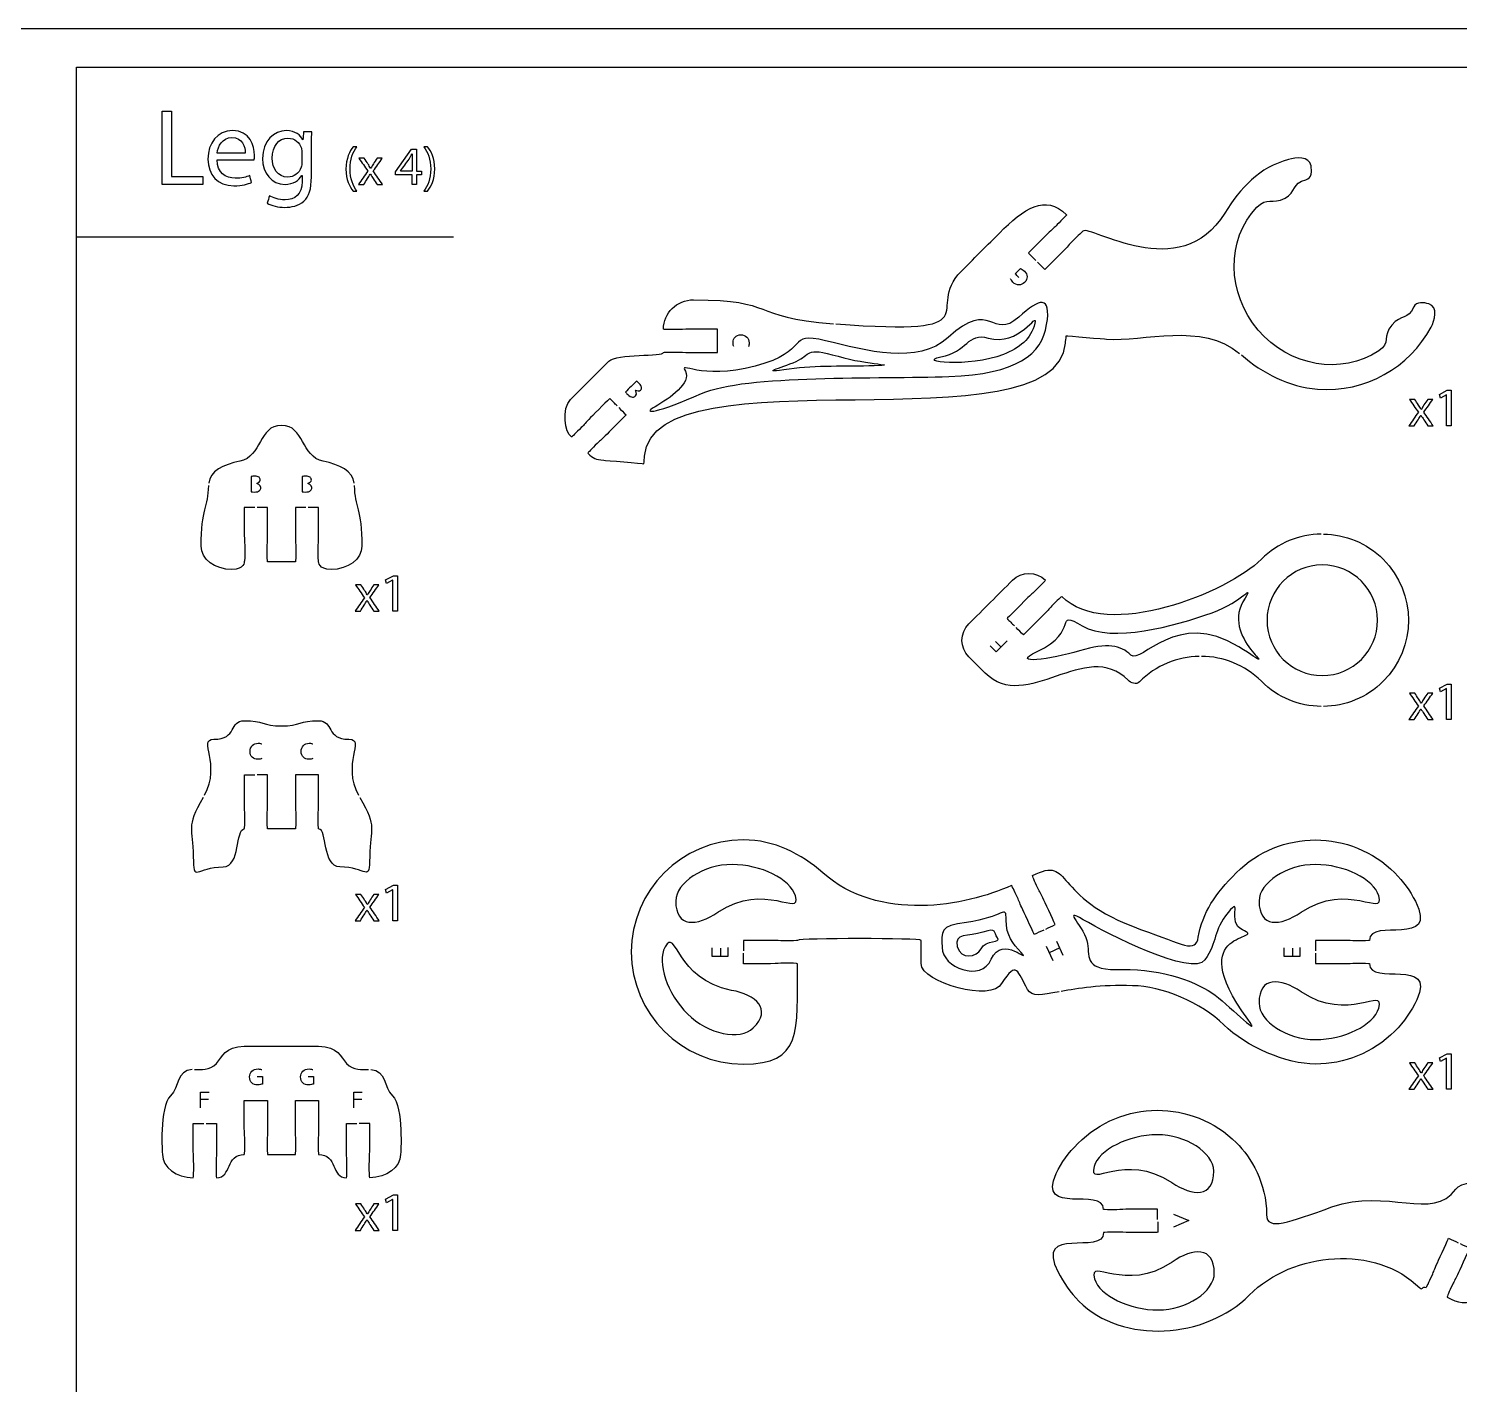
# Model space of a CAD drawing. Extents: x 0 to 620, y 0 to 360.
# Drawn here: x 290.1 to 475.3, y 184.6 to 360 of the extents above; entities that cross this region are included whole.
import ezdxf

# ---------------------------------------------------------------- set-up
doc = ezdxf.new("R2010")
doc.units = 0
doc.header["$MEASUREMENT"] = 0
doc.layers.add('DEFAULT', color=7, linetype='CONTINUOUS')

msp = doc.modelspace()

# ---------------------------------------------------------------- linework, layer by layer
at = {"layer": 'DEFAULT', "color": 36}
for points in [[(620, 0), (0, 0), (0, 360), (620, 360)], [(615.33, 5.38), (296.34, 5.38), (296.34, 355), (615.33, 355)], [(307.41, 349.33), (308.64, 349.33), (308.64, 340.85), (312.7, 340.85), (312.7, 339.82), (307.41, 339.82)], [(339.76, 339.82), (339.76, 341.07), (337.62, 341.07), (337.62, 341.48), (339.67, 344.41), (340.34, 344.41), (340.34, 341.56), (340.98, 341.56), (340.98, 341.07), (340.34, 341.07), (340.34, 339.82)], [(473.61, 312.63), (473.6, 312.63), (472.8, 312.2), (472.68, 312.67), (473.68, 313.21), (474.21, 313.21), (474.21, 308.62), (473.61, 308.62)], [(337.26, 288.63), (337.24, 288.63), (336.44, 288.2), (336.32, 288.68), (337.33, 289.21), (337.86, 289.21), (337.86, 284.63), (337.26, 284.63)], [(473.61, 274.62), (473.6, 274.62), (472.8, 274.19), (472.68, 274.66), (473.68, 275.2), (474.21, 275.2), (474.21, 270.61), (473.61, 270.61)], [(337.26, 248.58), (337.24, 248.58), (336.44, 248.15), (336.32, 248.62), (337.33, 249.16), (337.86, 249.16), (337.86, 244.57), (337.26, 244.57)], [(473.61, 226.78), (473.6, 226.78), (472.8, 226.35), (472.68, 226.82), (473.68, 227.36), (474.21, 227.36), (474.21, 222.77), (473.61, 222.77)], [(337.26, 208.52), (337.24, 208.52), (336.44, 208.09), (336.32, 208.56), (337.33, 209.1), (337.86, 209.1), (337.86, 204.51), (337.26, 204.51)]]:
    msp.add_lwpolyline(points, close=True, dxfattribs=at)
msp.add_lwpolyline([(296.34, 333.07), (345.1, 333.07)], dxfattribs=at)
at = {"layer": 'DEFAULT', "color": 250}
for points in [[(416.74, 280.8), (415.31, 279.37), (414.54, 280.14)], [(415.94, 280), (415.22, 280.72)], [(380.59, 241.1), (380.59, 239.96), (378.57, 239.96), (378.57, 241.05)], [(379.64, 241.01), (379.64, 239.96)], [(421.79, 241.28), (422.65, 239.45)], [(423.56, 241.05), (422.2, 240.42)], [(424.01, 240.08), (423.16, 241.91)], [(454.6, 241.1), (454.6, 239.96), (452.58, 239.96), (452.58, 241.05)], [(453.65, 241.01), (453.65, 239.96)], [(312.4, 220.36), (312.4, 222.38), (313.49, 222.38)], [(332.22, 220.36), (332.22, 222.38), (333.31, 222.38)], [(312.4, 221.49), (313.43, 221.49)], [(332.22, 221.49), (333.25, 221.49)], [(438.25, 206.61), (440.27, 205.77), (438.25, 204.92)]]:
    msp.add_lwpolyline(points, dxfattribs=at)
at = {"layer": 'DEFAULT', "color": 36}
for points, knots in [([(314.53, 343.01), (314.55, 341.33), (315.63, 340.64), (316.87, 340.64), (317.76, 340.64), (318.29, 340.79), (318.76, 340.99), (318.83, 340.69), (318.9, 340.4), (318.97, 340.1), (318.53, 339.9), (317.78, 339.66), (316.7, 339.66), (314.6, 339.66), (313.34, 341.06), (313.34, 343.12), (313.34, 345.18), (314.55, 346.8), (316.54, 346.8), (318.77, 346.8), (319.36, 344.84), (319.36, 343.59), (319.36, 343.33), (319.34, 343.13), (319.32, 343.01), (317.72, 343.01), (316.12, 343.01), (314.53, 343.01)], [13.597, 13.597, 13.597, 13.597, 14.597, 14.597, 14.597, 15.597, 15.597, 15.597, 18.187213, 18.187213, 18.187213, 19.187213, 19.187213, 19.187213, 20.187213, 20.187213, 20.187213, 21.187213, 21.187213, 21.187213, 22.187213, 22.187213, 22.187213, 23.187213, 23.187213, 23.187213, 36.784213, 36.784213, 36.784213, 36.784213]), ([(326.73, 340.81), (326.73, 339.24), (326.42, 338.28), (325.76, 337.69), (325.09, 337.07), (324.13, 336.87), (323.27, 336.87), (322.46, 336.87), (321.55, 337.07), (321, 337.43), (321.11, 337.75), (321.21, 338.06), (321.31, 338.38), (321.76, 338.1), (322.47, 337.84), (323.32, 337.84), (324.59, 337.84), (325.52, 338.51), (325.52, 340.23), (325.52, 340.48), (325.52, 340.74), (325.52, 340.99), (325.51, 340.99), (325.5, 340.99), (325.49, 340.99), (325.11, 340.36), (324.37, 339.85), (323.32, 339.85), (321.62, 339.85), (320.41, 341.29), (320.41, 343.18), (320.41, 345.49), (321.92, 346.8), (323.49, 346.8), (324.67, 346.8), (325.32, 346.18), (325.62, 345.62), (325.63, 345.62), (325.63, 345.62), (325.64, 345.62), (325.66, 345.96), (325.68, 346.3), (325.7, 346.65), (326.06, 346.65), (326.42, 346.65), (326.79, 346.65), (326.76, 346.15), (326.73, 345.6), (326.73, 344.77), (326.73, 343.45), (326.73, 342.13), (326.73, 340.81)], [11.239, 11.239, 11.239, 11.239, 12.239, 12.239, 12.239, 13.239, 13.239, 13.239, 14.239, 14.239, 14.239, 17.059468, 17.059468, 17.059468, 18.059468, 18.059468, 18.059468, 19.059468, 19.059468, 19.059468, 21.218468, 21.218468, 21.218468, 21.298468, 21.298468, 21.298468, 22.298468, 22.298468, 22.298468, 23.298468, 23.298468, 23.298468, 24.298468, 24.298468, 24.298468, 25.298468, 25.298468, 25.298468, 25.379468, 25.379468, 25.379468, 28.303848, 28.303848, 28.303848, 31.382848, 31.382848, 31.382848, 32.382848, 32.382848, 32.382848, 43.621848, 43.621848, 43.621848, 43.621848]), ([(318.17, 343.9), (318.18, 344.69), (317.84, 345.91), (316.44, 345.91), (315.19, 345.91), (314.64, 344.76), (314.54, 343.9), (315.75, 343.9), (316.96, 343.9), (318.17, 343.9)], [10.278, 10.278, 10.278, 10.278, 11.278, 11.278, 11.278, 12.278, 12.278, 12.278, 22.556, 22.556, 22.556, 22.556]), ([(325.5, 343.95), (325.5, 344.16), (325.49, 344.35), (325.43, 344.52), (325.21, 345.24), (324.6, 345.83), (323.7, 345.83), (322.51, 345.83), (321.67, 344.83), (321.67, 343.25), (321.67, 341.91), (322.34, 340.79), (323.68, 340.79), (324.44, 340.79), (325.14, 341.27), (325.4, 342.06), (325.47, 342.27), (325.5, 342.51), (325.5, 342.73), (325.5, 343.13), (325.5, 343.54), (325.5, 343.95)], [3.479, 3.479, 3.479, 3.479, 4.479, 4.479, 4.479, 5.479, 5.479, 5.479, 6.479, 6.479, 6.479, 7.479, 7.479, 7.479, 8.479, 8.479, 8.479, 9.479, 9.479, 9.479, 12.958, 12.958, 12.958, 12.958]), ([(332.62, 344.72), (332.1, 344.03), (331.73, 343.11), (331.73, 341.83), (331.73, 340.57), (332.11, 339.67), (332.62, 338.97), (332.45, 338.97), (332.29, 338.97), (332.13, 338.97), (331.68, 339.55), (331.2, 340.45), (331.2, 341.83), (331.21, 343.22), (331.68, 344.12), (332.13, 344.72), (332.29, 344.72), (332.45, 344.72), (332.62, 344.72)], [0, 0, 0, 0, 1, 1, 1, 2, 2, 2, 3.38, 3.38, 3.38, 4.38, 4.38, 4.38, 5.38, 5.38, 5.38, 6.76, 6.76, 6.76, 6.76]), ([(341.28, 338.97), (341.78, 339.66), (342.17, 340.58), (342.17, 341.85), (342.17, 343.11), (341.79, 344.02), (341.28, 344.72), (341.44, 344.72), (341.6, 344.72), (341.76, 344.72), (342.21, 344.14), (342.68, 343.23), (342.68, 341.84), (342.68, 340.46), (342.21, 339.56), (341.76, 338.97), (341.6, 338.97), (341.44, 338.97), (341.28, 338.97)], [0, 0, 0, 0, 1, 1, 1, 2, 2, 2, 3.36, 3.36, 3.36, 4.36, 4.36, 4.36, 5.36, 5.36, 5.36, 6.72, 6.72, 6.72, 6.72]), ([(333.56, 343.23), (333.72, 342.99), (333.89, 342.75), (334.05, 342.5), (334.17, 342.31), (334.28, 342.13), (334.39, 341.94), (334.4, 341.94), (334.41, 341.94), (334.42, 341.94), (334.53, 342.15), (334.64, 342.32), (334.75, 342.51), (334.91, 342.75), (335.07, 342.99), (335.23, 343.23), (335.46, 343.23), (335.68, 343.23), (335.9, 343.23), (335.52, 342.68), (335.13, 342.13), (334.74, 341.58), (335.14, 340.99), (335.54, 340.41), (335.94, 339.82), (335.7, 339.82), (335.47, 339.82), (335.23, 339.82), (335.07, 340.08), (334.9, 340.33), (334.73, 340.59), (334.6, 340.79), (334.49, 340.98), (334.37, 341.18), (334.36, 341.18), (334.36, 341.18), (334.35, 341.18), (334.24, 340.97), (334.12, 340.79), (333.99, 340.59), (333.83, 340.33), (333.66, 340.08), (333.5, 339.82), (333.27, 339.82), (333.04, 339.82), (332.81, 339.82), (333.22, 340.4), (333.62, 340.98), (334.03, 341.56), (333.64, 342.12), (333.26, 342.68), (332.87, 343.23), (333.1, 343.23), (333.33, 343.23), (333.56, 343.23)], [1.96, 1.96, 1.96, 1.96, 4.457543, 4.457543, 4.457543, 5.457543, 5.457543, 5.457543, 5.517543, 5.517543, 5.517543, 6.517543, 6.517543, 6.517543, 8.986819, 8.986819, 8.986819, 10.887819, 10.887819, 10.887819, 16.616494, 16.616494, 16.616494, 22.66437, 22.66437, 22.66437, 24.66537, 24.66537, 24.66537, 27.268446, 27.268446, 27.268446, 28.268446, 28.268446, 28.268446, 28.309446, 28.309446, 28.309446, 29.309446, 29.309446, 29.309446, 31.901657, 31.901657, 31.901657, 33.841657, 33.841657, 33.841657, 39.863033, 39.863033, 39.863033, 45.628055, 45.628055, 45.628055, 47.588055, 47.588055, 47.588055, 47.588055]), ([(339.76, 341.56), (339.76, 342.07), (339.76, 342.58), (339.76, 343.09), (339.76, 343.33), (339.76, 343.57), (339.78, 343.81), (339.77, 343.81), (339.76, 343.81), (339.76, 343.81), (339.61, 343.54), (339.5, 343.34), (339.38, 343.13), (339, 342.61), (338.63, 342.09), (338.25, 341.57), (338.25, 341.56), (338.25, 341.56), (338.25, 341.56), (338.75, 341.56), (339.25, 341.56), (339.76, 341.56)], [4.261, 4.261, 4.261, 4.261, 8.602, 8.602, 8.602, 9.602, 9.602, 9.602, 9.662, 9.662, 9.662, 10.662, 10.662, 10.662, 16.108467, 16.108467, 16.108467, 16.148467, 16.148467, 16.148467, 20.409467, 20.409467, 20.409467, 20.409467]), ([(469.48, 312.03), (469.65, 311.79), (469.81, 311.55), (469.97, 311.3), (470.1, 311.11), (470.2, 310.93), (470.32, 310.74), (470.32, 310.74), (470.33, 310.74), (470.34, 310.74), (470.45, 310.95), (470.56, 311.12), (470.68, 311.31), (470.84, 311.55), (471, 311.79), (471.16, 312.03), (471.38, 312.03), (471.6, 312.03), (471.83, 312.03), (471.44, 311.48), (471.05, 310.93), (470.66, 310.38), (471.06, 309.79), (471.46, 309.21), (471.86, 308.62), (471.63, 308.62), (471.39, 308.62), (471.16, 308.62), (470.99, 308.88), (470.82, 309.13), (470.65, 309.39), (470.52, 309.59), (470.41, 309.78), (470.29, 309.98), (470.28, 309.98), (470.28, 309.98), (470.27, 309.98), (470.16, 309.77), (470.04, 309.59), (469.91, 309.39), (469.75, 309.13), (469.58, 308.88), (469.42, 308.62), (469.19, 308.62), (468.96, 308.62), (468.74, 308.62), (469.14, 309.2), (469.54, 309.78), (469.95, 310.36), (469.56, 310.92), (469.18, 311.48), (468.79, 312.03), (469.02, 312.03), (469.25, 312.03), (469.48, 312.03)], [0, 0, 0, 0, 2.497543, 2.497543, 2.497543, 3.497543, 3.497543, 3.497543, 3.557543, 3.557543, 3.557543, 4.557543, 4.557543, 4.557543, 7.026819, 7.026819, 7.026819, 8.927819, 8.927819, 8.927819, 14.656494, 14.656494, 14.656494, 20.70437, 20.70437, 20.70437, 22.70537, 22.70537, 22.70537, 25.3079, 25.3079, 25.3079, 26.3079, 26.3079, 26.3079, 26.3479, 26.3479, 26.3479, 27.3479, 27.3479, 27.3479, 29.940112, 29.940112, 29.940112, 31.880112, 31.880112, 31.880112, 37.901487, 37.901487, 37.901487, 43.666509, 43.666509, 43.666509, 45.626509, 45.626509, 45.626509, 45.626509]), ([(333.13, 288.04), (333.29, 287.8), (333.45, 287.55), (333.62, 287.31), (333.74, 287.12), (333.85, 286.94), (333.96, 286.75), (333.97, 286.75), (333.97, 286.75), (333.98, 286.75), (334.09, 286.96), (334.21, 287.13), (334.32, 287.31), (334.48, 287.56), (334.64, 287.8), (334.8, 288.04), (335.02, 288.04), (335.25, 288.04), (335.47, 288.04), (335.08, 287.49), (334.69, 286.94), (334.31, 286.39), (334.71, 285.8), (335.11, 285.21), (335.51, 284.63), (335.27, 284.63), (335.04, 284.63), (334.8, 284.63), (334.63, 284.88), (334.47, 285.14), (334.3, 285.4), (334.17, 285.59), (334.05, 285.78), (333.93, 285.99), (333.93, 285.99), (333.92, 285.99), (333.92, 285.99), (333.81, 285.78), (333.69, 285.6), (333.56, 285.4), (333.39, 285.14), (333.23, 284.88), (333.06, 284.63), (332.84, 284.63), (332.61, 284.63), (332.38, 284.63), (332.78, 285.21), (333.19, 285.79), (333.59, 286.37), (333.21, 286.93), (332.82, 287.48), (332.44, 288.04), (332.67, 288.04), (332.9, 288.04), (333.13, 288.04)], [0, 0, 0, 0, 2.496157, 2.496157, 2.496157, 3.496157, 3.496157, 3.496157, 3.557157, 3.557157, 3.557157, 4.557157, 4.557157, 4.557157, 7.026432, 7.026432, 7.026432, 8.927432, 8.927432, 8.927432, 14.655291, 14.655291, 14.655291, 20.703167, 20.703167, 20.703167, 22.704167, 22.704167, 22.704167, 25.305858, 25.305858, 25.305858, 26.305858, 26.305858, 26.305858, 26.345858, 26.345858, 26.345858, 27.345858, 27.345858, 27.345858, 29.937229, 29.937229, 29.937229, 31.877229, 31.877229, 31.877229, 37.898355, 37.898355, 37.898355, 43.663946, 43.663946, 43.663946, 45.624946, 45.624946, 45.624946, 45.624946]), ([(469.48, 274.03), (469.65, 273.78), (469.81, 273.54), (469.97, 273.29), (470.1, 273.1), (470.2, 272.93), (470.32, 272.73), (470.32, 272.73), (470.33, 272.73), (470.34, 272.73), (470.45, 272.94), (470.56, 273.12), (470.68, 273.3), (470.84, 273.54), (471, 273.78), (471.16, 274.03), (471.38, 274.03), (471.6, 274.03), (471.83, 274.03), (471.44, 273.48), (471.05, 272.93), (470.66, 272.37), (471.06, 271.79), (471.46, 271.2), (471.86, 270.61), (471.63, 270.61), (471.39, 270.61), (471.16, 270.61), (470.99, 270.87), (470.82, 271.12), (470.65, 271.38), (470.52, 271.58), (470.41, 271.77), (470.29, 271.97), (470.28, 271.97), (470.28, 271.97), (470.27, 271.97), (470.16, 271.76), (470.04, 271.58), (469.91, 271.38), (469.75, 271.12), (469.58, 270.87), (469.42, 270.61), (469.19, 270.61), (468.96, 270.61), (468.74, 270.61), (469.14, 271.19), (469.54, 271.77), (469.95, 272.35), (469.56, 272.91), (469.18, 273.47), (468.79, 274.03), (469.02, 274.03), (469.25, 274.03), (469.48, 274.03)], [0, 0, 0, 0, 2.49671, 2.49671, 2.49671, 3.49671, 3.49671, 3.49671, 3.55671, 3.55671, 3.55671, 4.55671, 4.55671, 4.55671, 7.025151, 7.025151, 7.025151, 8.926151, 8.926151, 8.926151, 14.654009, 14.654009, 14.654009, 20.701885, 20.701885, 20.701885, 22.702885, 22.702885, 22.702885, 25.305415, 25.305415, 25.305415, 26.305415, 26.305415, 26.305415, 26.345415, 26.345415, 26.345415, 27.345415, 27.345415, 27.345415, 29.937627, 29.937627, 29.937627, 31.877627, 31.877627, 31.877627, 37.898181, 37.898181, 37.898181, 43.663204, 43.663204, 43.663204, 45.623204, 45.623204, 45.623204, 45.623204]), ([(333.13, 247.99), (333.29, 247.74), (333.45, 247.5), (333.62, 247.25), (333.74, 247.06), (333.85, 246.88), (333.96, 246.69), (333.97, 246.69), (333.97, 246.69), (333.98, 246.69), (334.09, 246.9), (334.21, 247.07), (334.32, 247.26), (334.48, 247.5), (334.64, 247.74), (334.8, 247.99), (335.02, 247.99), (335.25, 247.99), (335.47, 247.99), (335.08, 247.43), (334.69, 246.88), (334.31, 246.33), (334.71, 245.75), (335.11, 245.16), (335.51, 244.57), (335.27, 244.57), (335.04, 244.57), (334.8, 244.57), (334.63, 244.83), (334.47, 245.08), (334.3, 245.34), (334.17, 245.54), (334.05, 245.73), (333.93, 245.93), (333.93, 245.93), (333.92, 245.93), (333.92, 245.93), (333.81, 245.72), (333.69, 245.54), (333.56, 245.34), (333.39, 245.08), (333.23, 244.83), (333.06, 244.57), (332.84, 244.57), (332.61, 244.57), (332.38, 244.57), (332.78, 245.15), (333.19, 245.73), (333.59, 246.31), (333.21, 246.87), (332.82, 247.43), (332.44, 247.99), (332.67, 247.99), (332.9, 247.99), (333.13, 247.99)], [0, 0, 0, 0, 2.496157, 2.496157, 2.496157, 3.496157, 3.496157, 3.496157, 3.557157, 3.557157, 3.557157, 4.557157, 4.557157, 4.557157, 7.025598, 7.025598, 7.025598, 8.926598, 8.926598, 8.926598, 14.654456, 14.654456, 14.654456, 20.702332, 20.702332, 20.702332, 22.703332, 22.703332, 22.703332, 25.305862, 25.305862, 25.305862, 26.305862, 26.305862, 26.305862, 26.345862, 26.345862, 26.345862, 27.345862, 27.345862, 27.345862, 29.938074, 29.938074, 29.938074, 31.878074, 31.878074, 31.878074, 37.8992, 37.8992, 37.8992, 43.664791, 43.664791, 43.664791, 45.625791, 45.625791, 45.625791, 45.625791]), ([(469.48, 226.19), (469.65, 225.94), (469.81, 225.7), (469.97, 225.45), (470.1, 225.26), (470.2, 225.09), (470.32, 224.89), (470.32, 224.89), (470.33, 224.89), (470.34, 224.89), (470.45, 225.1), (470.56, 225.28), (470.68, 225.46), (470.84, 225.7), (471, 225.94), (471.16, 226.19), (471.38, 226.19), (471.6, 226.19), (471.83, 226.19), (471.44, 225.64), (471.05, 225.09), (470.66, 224.53), (471.06, 223.95), (471.46, 223.36), (471.86, 222.77), (471.63, 222.77), (471.39, 222.77), (471.16, 222.77), (470.99, 223.03), (470.82, 223.28), (470.65, 223.54), (470.52, 223.74), (470.41, 223.93), (470.29, 224.13), (470.28, 224.13), (470.28, 224.13), (470.27, 224.13), (470.16, 223.92), (470.04, 223.74), (469.91, 223.54), (469.75, 223.28), (469.58, 223.03), (469.42, 222.77), (469.19, 222.77), (468.96, 222.77), (468.74, 222.77), (469.14, 223.35), (469.54, 223.93), (469.95, 224.51), (469.56, 225.07), (469.18, 225.63), (468.79, 226.19), (469.02, 226.19), (469.25, 226.19), (469.48, 226.19)], [0, 0, 0, 0, 2.49671, 2.49671, 2.49671, 3.49671, 3.49671, 3.49671, 3.55671, 3.55671, 3.55671, 4.55671, 4.55671, 4.55671, 7.025151, 7.025151, 7.025151, 8.926151, 8.926151, 8.926151, 14.654009, 14.654009, 14.654009, 20.701885, 20.701885, 20.701885, 22.702885, 22.702885, 22.702885, 25.305415, 25.305415, 25.305415, 26.305415, 26.305415, 26.305415, 26.345415, 26.345415, 26.345415, 27.345415, 27.345415, 27.345415, 29.937627, 29.937627, 29.937627, 31.877627, 31.877627, 31.877627, 37.898181, 37.898181, 37.898181, 43.663204, 43.663204, 43.663204, 45.623204, 45.623204, 45.623204, 45.623204]), ([(333.13, 207.93), (333.29, 207.68), (333.45, 207.44), (333.62, 207.19), (333.74, 207), (333.85, 206.83), (333.96, 206.64), (333.97, 206.64), (333.97, 206.64), (333.98, 206.64), (334.09, 206.84), (334.21, 207.02), (334.32, 207.2), (334.48, 207.44), (334.64, 207.69), (334.8, 207.93), (335.02, 207.93), (335.25, 207.93), (335.47, 207.93), (335.08, 207.38), (334.69, 206.83), (334.31, 206.28), (334.71, 205.69), (335.11, 205.1), (335.51, 204.51), (335.27, 204.51), (335.04, 204.51), (334.8, 204.51), (334.63, 204.77), (334.47, 205.03), (334.3, 205.28), (334.17, 205.48), (334.05, 205.67), (333.93, 205.87), (333.93, 205.87), (333.92, 205.87), (333.92, 205.87), (333.81, 205.66), (333.69, 205.49), (333.56, 205.28), (333.39, 205.03), (333.23, 204.77), (333.06, 204.51), (332.84, 204.51), (332.61, 204.51), (332.38, 204.51), (332.78, 205.09), (333.19, 205.67), (333.59, 206.26), (333.21, 206.81), (332.82, 207.37), (332.44, 207.93), (332.67, 207.93), (332.9, 207.93), (333.13, 207.93)], [0, 0, 0, 0, 2.496157, 2.496157, 2.496157, 3.496157, 3.496157, 3.496157, 3.557157, 3.557157, 3.557157, 4.557157, 4.557157, 4.557157, 7.026432, 7.026432, 7.026432, 8.927432, 8.927432, 8.927432, 14.655291, 14.655291, 14.655291, 20.703167, 20.703167, 20.703167, 22.704167, 22.704167, 22.704167, 25.305858, 25.305858, 25.305858, 26.305858, 26.305858, 26.305858, 26.345858, 26.345858, 26.345858, 27.345858, 27.345858, 27.345858, 29.937229, 29.937229, 29.937229, 31.877229, 31.877229, 31.877229, 37.898355, 37.898355, 37.898355, 43.663946, 43.663946, 43.663946, 45.624946, 45.624946, 45.624946, 45.624946])]:
    msp.add_open_spline(points, degree=3, knots=knots, dxfattribs=at)
at = {"layer": 'DEFAULT', "color": 1}
for points, knots in [([(447.05, 317.78), (449.81, 315.41), (453.23, 313.64), (456.91, 313.35), (463.13, 312.86), (468.81, 316.18), (471.59, 321.36), (472.05, 322.23), (472.57, 323.98), (471.3, 324.38), (470.68, 324.58), (469.68, 324.72), (469.37, 323.99), (468.61, 322.24), (467.73, 323.12), (466.51, 321.63), (465.27, 320.14), (466.4, 319.35), (464.83, 318.31), (460.01, 315.12), (453.26, 316.27), (449.22, 321), (445.16, 325.76), (445.06, 332.69), (449.06, 336.89), (450.38, 338.27), (451, 337.18), (452.7, 338.07), (454.19, 338.83), (453.56, 340.04), (455.4, 340.45), (456.18, 340.63), (456.17, 341.61), (456.07, 342.26), (455.89, 343.51), (454.08, 343.35), (453.13, 343.05), (449.42, 342.07), (446.89, 339.39), (444.9, 336.13), (439.14, 326.69), (427.45, 334.68), (426.56, 333.8), (426.44, 333.67), (425.97, 333.27), (425.28, 332.59), (424.87, 332.18), (424.77, 332), (424.09, 331.31), (423.47, 330.69), (421.61, 328.84), (421.61, 328.84), (421.29, 329.16), (420.97, 329.47), (420.66, 329.79)], [0, 0, 0, 0, 1, 1, 1, 2, 2, 2, 3, 3, 3, 4, 4, 4, 5, 5, 5, 6, 6, 6, 7, 7, 7, 8, 8, 8, 9, 9, 9, 10, 10, 10, 11, 11, 11, 12, 12, 12, 13, 13, 13, 14, 14, 14, 15, 15, 15, 16, 16, 16, 17, 17, 17, 20.825454, 20.825454, 20.825454, 20.825454]), ([(394.59, 321.79), (415.34, 320.27), (405.86, 323.64), (410.8, 328.59), (412.03, 329.82), (414.51, 332.3), (415.74, 333.54), (418.93, 336.73), (421.71, 338.63), (424.43, 335.91), (424.47, 335.88), (423.91, 335.32), (423.23, 334.64), (422.81, 334.23), (422.65, 334.12), (421.96, 333.44), (421.34, 332.81), (419.49, 330.96), (419.49, 330.96), (419.81, 330.64), (420.13, 330.32), (420.44, 330)], [0, 0, 0, 0, 1, 1, 1, 2, 2, 2, 3, 3, 3, 4, 4, 4, 5, 5, 5, 6, 6, 6, 9.821205, 9.821205, 9.821205, 9.821205]), ([(366.29, 311.19), (365.97, 311.51), (365.65, 311.83), (365.33, 312.15), (365.33, 312.15), (363.47, 310.29), (362.85, 309.67), (362.17, 308.98), (362.07, 308.81), (361.65, 308.39), (360.97, 307.71), (360.42, 307.15), (360.39, 307.19), (359.52, 307.62), (359.08, 310.84), (360.27, 312.03), (361.5, 313.27), (363.98, 315.74), (365.22, 316.98), (366.21, 317.97), (372.28, 317.54), (372.28, 318.1), (372.28, 318.15), (373.06, 318.15), (374.03, 318.15), (374.62, 318.15), (374.81, 318.1), (375.78, 318.1), (376.65, 318.1), (379.28, 318.11), (379.28, 318.11), (379.28, 319.11), (379.28, 320.11), (379.28, 321.11), (379.28, 321.11), (376.65, 321.11), (375.78, 321.11), (374.81, 321.1), (374.62, 321.05), (374.03, 321.05), (373.07, 321.05), (372.29, 321.05), (372.28, 321.1), (372.27, 323.21), (374.01, 324.91), (376.17, 324.91), (387.08, 324.92), (383.12, 322.66), (394.29, 321.82)], [0, 0, 0, 0, 3.834641, 3.834641, 3.834641, 4.834641, 4.834641, 4.834641, 5.834641, 5.834641, 5.834641, 6.834641, 6.834641, 6.834641, 7.834641, 7.834641, 7.834641, 8.834641, 8.834641, 8.834641, 9.834641, 9.834641, 9.834641, 10.834641, 10.834641, 10.834641, 11.834641, 11.834641, 11.834641, 12.834641, 12.834641, 12.834641, 21.344664, 21.344664, 21.344664, 22.344664, 22.344664, 22.344664, 23.344664, 23.344664, 23.344664, 24.344664, 24.344664, 24.344664, 25.344664, 25.344664, 25.344664, 26.344664, 26.344664, 26.344664, 26.344664]), ([(366.5, 310.98), (366.82, 310.66), (367.13, 310.34), (367.45, 310.03), (367.45, 310.03), (365.6, 308.17), (364.98, 307.55), (364.3, 306.86), (364.12, 306.76), (363.71, 306.34), (363.03, 305.66), (362.47, 305.1), (362.51, 305.06), (363.22, 304.36), (363.49, 304.26), (364.55, 304.16), (364.57, 304.16), (369.75, 303.71), (369.75, 303.71), (369.78, 304.04), (369.81, 304.37), (369.84, 304.7), (371.07, 318.65), (423.06, 305.33), (424.29, 319.29), (424.32, 319.53), (424.35, 319.94), (424.39, 320.27), (424.39, 320.27), (429.57, 319.83), (429.59, 319.82), (434.39, 319.49), (441.94, 322.07), (446.82, 317.97)], [0, 0, 0, 0, 3.825454, 3.825454, 3.825454, 4.825454, 4.825454, 4.825454, 5.825454, 5.825454, 5.825454, 6.825454, 6.825454, 6.825454, 7.825454, 7.825454, 7.825454, 8.825454, 8.825454, 8.825454, 11.629621, 11.629621, 11.629621, 12.629621, 12.629621, 12.629621, 13.629621, 13.629621, 13.629621, 14.629621, 14.629621, 14.629621, 15.629621, 15.629621, 15.629621, 15.629621]), ([(332.26, 301.18), (332.15, 302.74), (330.36, 303.6), (328.27, 304.03), (325.34, 304.63), (325.85, 308.66), (322.86, 308.66), (319.86, 308.66), (320.38, 304.63), (317.45, 304.03), (315.35, 303.59), (313.56, 302.74), (313.45, 301.18)], [0, 0, 0, 0, 1, 1, 1, 2, 2, 2, 3, 3, 3, 4, 4, 4, 4]), ([(319.41, 298.03), (318.96, 298.03), (318.51, 298.03), (318.05, 298.03), (318.05, 296.86), (318.05, 295.69), (318.05, 294.52), (318.05, 293.56), (318.11, 293.36), (318.11, 292.77), (318.11, 291.81), (318.11, 291.02), (318.05, 291.02), (318.05, 291.02), (318.05, 290.02), (316.45, 290.02), (314.23, 290.02), (312.45, 291.37), (312.45, 293.02), (312.45, 297.94), (313.42, 298.03), (313.44, 300.88)], [0, 0, 0, 0, 3.83, 3.83, 3.83, 13.76, 13.76, 13.76, 14.76, 14.76, 14.76, 15.76, 15.76, 15.76, 16.76, 16.76, 16.76, 17.76, 17.76, 17.76, 18.76, 18.76, 18.76, 18.76]), ([(332.27, 300.88), (332.3, 298.03), (333.27, 297.94), (333.27, 293.02), (333.27, 291.37), (331.48, 290.02), (329.27, 290.02), (327.66, 290.02), (327.66, 291.02), (327.66, 291.02), (327.61, 291.02), (327.61, 291.81), (327.61, 292.77), (327.61, 293.36), (327.66, 293.56), (327.66, 294.52), (327.66, 295.69), (327.66, 296.86), (327.66, 298.03), (327.21, 298.03), (326.76, 298.03), (326.31, 298.03)], [0, 0, 0, 0, 1, 1, 1, 2, 2, 2, 3, 3, 3, 4, 4, 4, 5, 5, 5, 14.93, 14.93, 14.93, 18.76, 18.76, 18.76, 18.76]), ([(326.01, 298.03), (325.56, 298.03), (325.11, 298.03), (324.66, 298.03), (324.66, 296.86), (324.66, 295.69), (324.66, 294.52), (324.66, 293.56), (324.71, 293.36), (324.71, 292.77), (324.71, 291.81), (324.71, 291.02), (324.66, 291.02), (323.46, 291.02), (322.26, 291.02), (321.06, 291.02), (321.01, 291.02), (321.01, 291.81), (321.01, 292.77), (321.01, 293.36), (321.06, 293.56), (321.06, 294.52), (321.06, 295.69), (321.06, 296.86), (321.06, 298.03), (320.61, 298.03), (320.16, 298.03), (319.71, 298.03)], [0, 0, 0, 0, 3.83, 3.83, 3.83, 13.76, 13.76, 13.76, 14.76, 14.76, 14.76, 15.76, 15.76, 15.76, 25.97, 25.97, 25.97, 26.97, 26.97, 26.97, 27.97, 27.97, 27.97, 37.9, 37.9, 37.9, 41.73, 41.73, 41.73, 41.73]), ([(457.37, 294.6), (454.57, 294.57), (451.77, 293.48), (449.64, 291.34), (445.32, 287.02), (429.62, 280.7), (423.81, 286.51), (423.77, 286.54), (423.22, 285.99), (422.53, 285.31), (422.12, 284.89), (422.02, 284.72), (421.33, 284.03), (420.51, 283.21), (419.68, 282.38), (418.86, 281.56), (418.54, 281.87), (418.22, 282.19), (417.9, 282.51)], [0, 0, 0, 0, 1, 1, 1, 2, 2, 2, 3, 3, 3, 4, 4, 4, 13.927779, 13.927779, 13.927779, 17.760298, 17.760298, 17.760298, 17.760298]), ([(457.67, 294.6), (460.48, 294.57), (463.27, 293.48), (465.41, 291.34), (469.77, 286.98), (469.77, 279.92), (465.41, 275.56), (463.27, 273.42), (460.48, 272.33), (457.67, 272.3)], [0, 0, 0, 0, 1, 1, 1, 2, 2, 2, 3, 3, 3, 3]), ([(441.6, 278.78), (438.78, 278.74), (435.99, 277.63), (433.86, 275.47), (433.45, 275.06), (432.76, 275.34), (432.4, 275.7), (426.92, 281.18), (419.23, 271.29), (413.91, 276.61), (413.2, 277.31), (412.49, 278.02), (411.78, 278.73), (410.61, 279.91), (410.61, 281.8), (411.78, 282.97), (413.67, 284.86), (415.56, 286.75), (417.44, 288.63), (418.61, 289.8), (420.51, 289.8), (421.69, 288.63), (421.72, 288.6), (421.16, 288.04), (420.48, 287.36), (420.07, 286.94), (419.89, 286.84), (419.21, 286.16), (418.59, 285.54), (416.73, 283.68), (416.73, 283.68), (417.05, 283.36), (417.37, 283.04), (417.69, 282.72)], [0, 0, 0, 0, 1, 1, 1, 2, 2, 2, 3, 3, 3, 11.513566, 11.513566, 11.513566, 12.513566, 12.513566, 12.513566, 35.197551, 35.197551, 35.197551, 36.197551, 36.197551, 36.197551, 37.197551, 37.197551, 37.197551, 38.197551, 38.197551, 38.197551, 39.197551, 39.197551, 39.197551, 43.03007, 43.03007, 43.03007, 43.03007]), ([(457.52, 276.3), (453.57, 276.3), (450.37, 279.5), (450.37, 283.45), (450.37, 287.4), (453.57, 290.61), (457.52, 290.61), (461.47, 290.61), (464.68, 287.4), (464.68, 283.45), (464.68, 279.5), (461.47, 276.3), (457.52, 276.3)], [1, 1, 1, 1, 2, 2, 2, 3, 3, 3, 4, 4, 4, 5, 5, 5, 5]), ([(457.37, 272.3), (454.57, 272.33), (451.77, 273.42), (449.64, 275.56), (447.49, 277.69), (444.7, 278.76), (441.9, 278.78)], [0, 0, 0, 0, 1, 1, 1, 2, 2, 2, 2]), ([(312.88, 260.8), (315.17, 264.88), (311.91, 268.05), (314.12, 268.05), (317.12, 268.05), (316.11, 270.46), (318.05, 270.46), (320.46, 270.46), (320.46, 269.78), (322.86, 269.78), (325.26, 269.78), (325.26, 270.46), (327.66, 270.46), (329.6, 270.46), (328.6, 268.05), (331.59, 268.05), (333.81, 268.05), (330.55, 264.88), (332.84, 260.8)], [0, 0, 0, 0, 1, 1, 1, 2, 2, 2, 3, 3, 3, 4, 4, 4, 5, 5, 5, 6, 6, 6, 6]), ([(312.72, 260.54), (310.36, 256.49), (311.45, 256.68), (311.45, 252.86), (311.45, 249.37), (311.86, 251.55), (315.3, 251.55), (317.58, 251.55), (316.89, 256.45), (318.05, 256.45), (318.11, 256.45), (318.11, 257.24), (318.11, 258.2), (318.11, 258.79), (318.06, 258.99), (318.06, 259.95), (318.06, 261.12), (318.06, 262.29), (318.06, 263.46), (318.51, 263.46), (318.96, 263.46), (319.41, 263.46)], [0, 0, 0, 0, 1, 1, 1, 2, 2, 2, 3, 3, 3, 4, 4, 4, 5, 5, 5, 14.93, 14.93, 14.93, 18.77, 18.77, 18.77, 18.77]), ([(332.99, 260.54), (335.35, 256.49), (334.27, 256.68), (334.27, 252.86), (334.27, 249.37), (333.86, 251.55), (330.41, 251.55), (328.13, 251.55), (328.82, 256.45), (327.66, 256.45), (327.61, 256.45), (327.61, 257.24), (327.61, 258.2), (327.61, 258.79), (327.66, 258.99), (327.66, 259.95), (327.66, 261.12), (327.66, 262.29), (327.66, 263.46), (326.66, 263.46), (325.66, 263.46), (324.66, 263.46), (324.66, 262.29), (324.66, 261.12), (324.66, 259.95), (324.66, 258.99), (324.71, 258.79), (324.71, 258.2), (324.71, 257.24), (324.71, 256.45), (324.66, 256.45), (323.46, 256.45), (322.26, 256.45), (321.06, 256.45), (321.01, 256.45), (321.01, 257.24), (321.01, 258.2), (321.01, 258.79), (321.06, 258.99), (321.06, 259.95), (321.06, 261.12), (321.06, 262.29), (321.06, 263.46), (320.61, 263.46), (320.16, 263.46), (319.71, 263.46)], [0, 0, 0, 0, 1, 1, 1, 2, 2, 2, 3, 3, 3, 4, 4, 4, 5, 5, 5, 14.93, 14.93, 14.93, 23.44, 23.44, 23.44, 33.37, 33.37, 33.37, 34.37, 34.37, 34.37, 35.37, 35.37, 35.37, 45.58, 45.58, 45.58, 46.58, 46.58, 46.58, 47.58, 47.58, 47.58, 57.51, 57.51, 57.51, 61.33, 61.33, 61.33, 61.33]), ([(421.75, 243.5), (422.16, 243.69), (422.57, 243.88), (422.98, 244.07), (422.98, 244.07), (421.87, 246.45), (421.5, 247.25), (421.09, 248.12), (420.96, 248.28), (420.71, 248.81), (420.3, 249.68), (419.97, 250.4), (420.02, 250.42), (425.4, 253.08), (422.16, 247.67), (434.02, 243.46), (439.61, 241.49), (441.12, 240.33), (441.48, 242.47), (442.02, 245.61), (443.67, 248.07), (446.38, 250.78), (452.04, 256.44), (461.23, 256.44), (466.89, 250.78), (468, 249.68), (468.88, 248.43), (469.56, 247.11), (472.69, 240.93), (463.63, 245.1), (463.63, 242.03), (463.63, 241.98), (462.85, 241.98), (461.88, 241.98), (461.29, 241.98), (461.1, 242.03), (460.13, 242.03), (458.97, 242.03), (457.8, 242.03), (456.63, 242.03), (456.63, 241.58), (456.63, 241.13), (456.63, 240.67)], [0, 0, 0, 0, 3.82953, 3.82953, 3.82953, 4.82953, 4.82953, 4.82953, 5.82953, 5.82953, 5.82953, 6.82953, 6.82953, 6.82953, 7.82953, 7.82953, 7.82953, 8.82953, 8.82953, 8.82953, 9.82953, 9.82953, 9.82953, 10.82953, 10.82953, 10.82953, 11.82953, 11.82953, 11.82953, 12.82953, 12.82953, 12.82953, 13.82953, 13.82953, 13.82953, 14.82953, 14.82953, 14.82953, 24.75953, 24.75953, 24.75953, 28.59953, 28.59953, 28.59953, 28.59953]), ([(421.48, 243.37), (421.07, 243.18), (420.66, 242.99), (420.26, 242.8), (420.26, 242.8), (419.15, 245.18), (418.77, 245.98), (418.37, 246.85), (418.33, 247.05), (418.08, 247.59), (417.68, 248.46), (417.34, 249.17), (417.3, 249.15), (411.42, 246.41), (400.1, 244.38), (392.88, 250.78), (390.1, 253.24), (386.63, 255.03), (382.62, 255.03), (374.61, 255.03), (368.12, 248.53), (368.12, 240.53), (368.12, 232.52), (374.61, 226.03), (382.62, 226.03), (390.21, 226.03), (389.62, 230.09), (389.62, 239.02), (389.62, 239.08), (388.84, 239.08), (387.87, 239.08), (387.28, 239.08), (387.09, 239.02), (386.12, 239.02), (384.95, 239.02), (383.79, 239.02), (382.62, 239.02), (382.62, 239.47), (382.62, 239.92), (382.62, 240.37)], [0, 0, 0, 0, 3.82953, 3.82953, 3.82953, 4.82953, 4.82953, 4.82953, 5.82953, 5.82953, 5.82953, 6.82953, 6.82953, 6.82953, 7.82953, 7.82953, 7.82953, 8.82953, 8.82953, 8.82953, 9.82953, 9.82953, 9.82953, 10.82953, 10.82953, 10.82953, 11.82953, 11.82953, 11.82953, 12.82953, 12.82953, 12.82953, 13.82953, 13.82953, 13.82953, 23.75953, 23.75953, 23.75953, 27.57953, 27.57953, 27.57953, 27.57953]), ([(379.31, 245.67), (376.61, 243.84), (373.87, 243.63), (373.87, 247.12), (373.87, 249.51), (377.48, 251.85), (381.16, 251.85), (384.84, 251.85), (388.73, 249.98), (389.35, 247.79), (390.18, 244.85), (385.41, 249.8), (379.31, 245.67)], [1, 1, 1, 1, 2, 2, 2, 3, 3, 3, 4, 4, 4, 5, 5, 5, 5]), ([(449.34, 247.12), (449.34, 249.52), (452.94, 251.85), (456.63, 251.85), (460.32, 251.85), (464.2, 249.99), (464.82, 247.79), (465.65, 244.85), (460.88, 249.8), (454.78, 245.67), (452.08, 243.84), (449.34, 243.64), (449.34, 247.12)], [1, 1, 1, 1, 2, 2, 2, 3, 3, 3, 4, 4, 4, 5, 5, 5, 5]), ([(372.48, 241.18), (373.97, 243.84), (373.84, 236.97), (381.08, 235.57), (384.28, 234.96), (386.36, 233.17), (383.9, 230.7), (382.21, 229.01), (378, 229.9), (375.4, 232.51), (372.79, 235.12), (371.36, 239.18), (372.48, 241.18)], [1, 1, 1, 1, 2, 2, 2, 3, 3, 3, 4, 4, 4, 5, 5, 5, 5]), ([(423.46, 235.38), (421.15, 234.95), (419.96, 234.69), (419.39, 235.68), (418.08, 237.98), (418.03, 239.56), (416.03, 236.46), (414.89, 234.01), (405.62, 236.54), (405.62, 239.03), (405.62, 240.03), (405.62, 241.03), (405.62, 242.03), (405.62, 242.35), (389.74, 242.35), (389.62, 242.03), (389.62, 241.98), (388.84, 241.98), (387.87, 241.98), (387.28, 241.98), (387.09, 242.03), (386.12, 242.03), (384.95, 242.03), (383.79, 242.03), (382.62, 242.03), (382.62, 241.57), (382.62, 241.12), (382.62, 240.67)], [0, 0, 0, 0, 1, 1, 1, 2, 2, 2, 3, 3, 3, 11.5, 11.5, 11.5, 12.5, 12.5, 12.5, 13.5, 13.5, 13.5, 14.5, 14.5, 14.5, 24.43, 24.43, 24.43, 28.27, 28.27, 28.27, 28.27]), ([(456.63, 240.37), (456.63, 239.93), (456.63, 239.48), (456.63, 239.03), (457.8, 239.03), (458.97, 239.03), (460.13, 239.03), (461.1, 239.03), (461.29, 239.08), (461.88, 239.08), (462.85, 239.08), (463.63, 239.08), (463.63, 239.03), (463.64, 236.03), (472.28, 239.94), (469.75, 234.36), (469.06, 232.88), (468.11, 231.5), (466.89, 230.27), (464.06, 227.44), (460.34, 226.03), (456.63, 226.03), (452.92, 226.03), (447.63, 228.26), (444.8, 231.1), (441.97, 233.93), (436.68, 236.17), (432.97, 236.17), (428.82, 236.3), (425.85, 235.82), (423.75, 235.43)], [0, 0, 0, 0, 3.82, 3.82, 3.82, 13.75, 13.75, 13.75, 14.75, 14.75, 14.75, 15.75, 15.75, 15.75, 16.75, 16.75, 16.75, 17.75, 17.75, 17.75, 18.75, 18.75, 18.75, 19.75, 19.75, 19.75, 20.75, 20.75, 20.75, 21.75, 21.75, 21.75, 21.75]), ([(449.34, 233.93), (449.34, 237.41), (452.08, 237.21), (454.78, 235.38), (460.88, 231.25), (465.65, 236.2), (464.82, 233.27), (464.2, 231.06), (460.32, 229.2), (456.63, 229.2), (452.94, 229.2), (449.34, 231.54), (449.34, 233.93)], [1, 1, 1, 1, 2, 2, 2, 3, 3, 3, 4, 4, 4, 5, 5, 5, 5]), ([(311.6, 225.33), (312.45, 225.31), (313.51, 225.18), (314.45, 226.12), (315.24, 226.91), (315.48, 228.33), (318.05, 228.33), (321.26, 228.33), (324.46, 228.33), (327.66, 228.33), (330.24, 228.33), (330.48, 226.91), (331.27, 226.12), (332.21, 225.18), (333.26, 225.31), (334.12, 225.33)], [0, 0, 0, 0, 1, 1, 1, 2, 2, 2, 29.23, 29.23, 29.23, 30.23, 30.23, 30.23, 31.23, 31.23, 31.23, 31.23]), ([(311.3, 225.33), (309.26, 225.23), (309.66, 223.07), (308.51, 221.93), (307.01, 220.43), (307.45, 214.33), (307.45, 214.33), (307.45, 212.67), (309.24, 211.33), (311.45, 211.33), (311.5, 211.33), (311.5, 212.11), (311.5, 213.08), (311.5, 213.67), (311.45, 213.86), (311.45, 214.83), (311.45, 215.99), (311.45, 217.16), (311.45, 218.33), (311.9, 218.33), (312.35, 218.33), (312.8, 218.33)], [0, 0, 0, 0, 1, 1, 1, 2, 2, 2, 3, 3, 3, 4, 4, 4, 5, 5, 5, 14.93, 14.93, 14.93, 18.76, 18.76, 18.76, 18.76]), ([(334.42, 225.33), (336.46, 225.23), (336.06, 223.07), (337.21, 221.93), (338.7, 220.43), (338.27, 214.33), (338.27, 214.33), (338.27, 212.67), (336.48, 211.33), (334.27, 211.33), (334.22, 211.33), (334.22, 212.11), (334.22, 213.08), (334.22, 213.67), (334.27, 213.86), (334.27, 214.83), (334.27, 215.99), (334.27, 217.16), (334.27, 218.33), (333.82, 218.33), (333.37, 218.33), (332.92, 218.33)], [0, 0, 0, 0, 1, 1, 1, 2, 2, 2, 3, 3, 3, 4, 4, 4, 5, 5, 5, 14.93, 14.93, 14.93, 18.76, 18.76, 18.76, 18.76]), ([(313.1, 218.33), (313.55, 218.33), (314, 218.33), (314.45, 218.33), (314.45, 217.16), (314.45, 215.99), (314.45, 214.83), (314.45, 213.86), (314.4, 213.67), (314.4, 213.08), (314.4, 212.11), (314.4, 211.33), (314.45, 211.33), (316.44, 211.33), (315.61, 214.33), (318.05, 214.33), (318.11, 214.33), (318.11, 215.11), (318.11, 216.08), (318.11, 216.67), (318.05, 216.86), (318.05, 217.83), (318.05, 218.99), (318.05, 220.16), (318.05, 221.33), (319.06, 221.33), (320.06, 221.33), (321.06, 221.33), (321.06, 220.16), (321.06, 218.99), (321.06, 217.83), (321.06, 216.86), (321.01, 216.67), (321.01, 216.08), (321.01, 215.11), (321.01, 214.33), (321.06, 214.33), (322.26, 214.33), (323.46, 214.33), (324.66, 214.33), (324.71, 214.33), (324.71, 215.11), (324.71, 216.08), (324.71, 216.67), (324.66, 216.86), (324.66, 217.83), (324.66, 218.99), (324.66, 220.16), (324.66, 221.33), (325.66, 221.33), (326.66, 221.33), (327.66, 221.33), (327.66, 220.16), (327.66, 218.99), (327.66, 217.83), (327.66, 216.86), (327.61, 216.67), (327.61, 216.08), (327.61, 215.11), (327.61, 214.33), (327.66, 214.33), (330.11, 214.33), (329.27, 211.33), (331.27, 211.33), (331.32, 211.33), (331.32, 212.11), (331.32, 213.08), (331.32, 213.67), (331.27, 213.86), (331.27, 214.83), (331.27, 215.99), (331.27, 217.16), (331.27, 218.33), (331.72, 218.33), (332.17, 218.33), (332.62, 218.33)], [0, 0, 0, 0, 3.83, 3.83, 3.83, 13.76, 13.76, 13.76, 14.76, 14.76, 14.76, 15.76, 15.76, 15.76, 16.76, 16.76, 16.76, 17.76, 17.76, 17.76, 18.76, 18.76, 18.76, 28.69, 28.69, 28.69, 37.2, 37.2, 37.2, 47.13, 47.13, 47.13, 48.13, 48.13, 48.13, 49.13, 49.13, 49.13, 59.34, 59.34, 59.34, 60.34, 60.34, 60.34, 61.34, 61.34, 61.34, 71.27, 71.27, 71.27, 79.78, 79.78, 79.78, 89.71, 89.71, 89.71, 90.71, 90.71, 90.71, 91.71, 91.71, 91.71, 92.71, 92.71, 92.71, 93.71, 93.71, 93.71, 94.71, 94.71, 94.71, 104.64, 104.64, 104.64, 108.47, 108.47, 108.47, 108.47]), ([(436.22, 205.92), (436.22, 206.37), (436.22, 206.82), (436.22, 207.27), (436.22, 207.27), (433.59, 207.25), (432.71, 207.25), (431.75, 207.24), (431.55, 207.19), (430.96, 207.19), (430, 207.18), (429.21, 207.18), (429.21, 207.23), (429.19, 210.23), (420.57, 206.26), (423.07, 211.86), (423.75, 213.34), (424.69, 214.52), (425.9, 215.75), (431.54, 221.44), (440.72, 221.49), (446.41, 215.86), (448.33, 213.94), (450.31, 210.6), (450.31, 206.55), (450.31, 204.38), (453.19, 205.56), (458.77, 207.54), (465.93, 210.1), (471.84, 205.6), (474.8, 209.85), (475.45, 210.79), (477.79, 210.92), (480.27, 210.58)], [0, 0, 0, 0, 3.830052, 3.830052, 3.830052, 4.830052, 4.830052, 4.830052, 5.830052, 5.830052, 5.830052, 6.830052, 6.830052, 6.830052, 7.830052, 7.830052, 7.830052, 8.830052, 8.830052, 8.830052, 9.830052, 9.830052, 9.830052, 10.830052, 10.830052, 10.830052, 11.830052, 11.830052, 11.830052, 12.830052, 12.830052, 12.830052, 13.830052, 13.830052, 13.830052, 13.830052]), ([(475.37, 202.8), (475.78, 202.61), (476.19, 202.42), (476.6, 202.23), (476.6, 202.23), (475.5, 199.85), (475.14, 199.05), (474.73, 198.17), (474.61, 198.02), (474.36, 197.48), (473.95, 196.61), (473.63, 195.89), (473.67, 195.87), (475.17, 195.19), (475.68, 194.69), (478.73, 195.9), (485.61, 198.62), (498.57, 196.9), (500.03, 195.45), (502.67, 192.84), (506.31, 191.24), (510.31, 191.26), (518.32, 191.31), (524.77, 197.83), (524.73, 205.84), (524.68, 213.85), (518.16, 220.3), (510.15, 220.26), (502.56, 220.22), (503.17, 216.16), (503.22, 207.22), (503.22, 207.17), (504.01, 207.17), (504.97, 207.18), (505.56, 207.19), (505.75, 207.24), (506.72, 207.24), (507.59, 207.25), (510.22, 207.26), (510.22, 207.26), (510.22, 206.81), (510.23, 206.36), (510.23, 205.91)], [0, 0, 0, 0, 3.830196, 3.830196, 3.830196, 4.830196, 4.830196, 4.830196, 5.830196, 5.830196, 5.830196, 6.830196, 6.830196, 6.830196, 7.830196, 7.830196, 7.830196, 8.830196, 8.830196, 8.830196, 9.830196, 9.830196, 9.830196, 10.830196, 10.830196, 10.830196, 11.830196, 11.830196, 11.830196, 12.830196, 12.830196, 12.830196, 13.830196, 13.830196, 13.830196, 14.830196, 14.830196, 14.830196, 15.830196, 15.830196, 15.830196, 19.660248, 19.660248, 19.660248, 19.660248]), ([(427.99, 212.76), (428.6, 214.97), (432.47, 216.86), (436.16, 216.88), (439.84, 216.9), (443.46, 214.58), (443.48, 212.19), (443.49, 208.7), (440.75, 208.89), (438.05, 210.7), (431.92, 214.8), (427.17, 209.82), (427.99, 212.76)], [1, 1, 1, 1, 2, 2, 2, 3, 3, 3, 4, 4, 4, 5, 5, 5, 5]), ([(436.23, 205.62), (436.23, 205.16), (436.23, 204.71), (436.23, 204.26), (436.23, 204.26), (433.6, 204.25), (432.73, 204.24), (431.76, 204.24), (431.57, 204.29), (430.98, 204.29), (430.01, 204.28), (429.23, 204.28), (429.23, 204.23), (429.25, 201.15), (420.17, 205.27), (423.34, 199.11), (424.02, 197.79), (424.91, 196.45), (426.02, 195.35), (431.71, 189.72), (442.45, 190.46), (448.08, 196.15), (453.74, 201.81), (464.48, 202.72), (470.14, 197.06), (470.45, 196.75), (470.48, 197.34), (470.95, 197.12), (471, 197.1), (471.32, 197.82), (471.72, 198.69), (471.97, 199.23), (472.01, 199.43), (472.41, 200.31), (472.77, 201.1), (473.87, 203.49), (473.87, 203.49), (474.28, 203.3), (474.69, 203.11), (475.1, 202.92)], [0, 0, 0, 0, 3.830052, 3.830052, 3.830052, 4.830052, 4.830052, 4.830052, 5.830052, 5.830052, 5.830052, 6.830052, 6.830052, 6.830052, 7.830052, 7.830052, 7.830052, 8.830052, 8.830052, 8.830052, 9.830052, 9.830052, 9.830052, 10.830052, 10.830052, 10.830052, 11.830052, 11.830052, 11.830052, 12.830052, 12.830052, 12.830052, 13.830052, 13.830052, 13.830052, 14.830052, 14.830052, 14.830052, 18.660248, 18.660248, 18.660248, 18.660248]), ([(436.28, 194.22), (432.6, 194.2), (428.71, 196.05), (428.07, 198.24), (427.22, 201.17), (432.03, 196.25), (438.1, 200.42), (440.79, 202.26), (443.53, 202.48), (443.55, 198.99), (443.56, 196.6), (439.97, 194.24), (436.28, 194.22)], [1, 1, 1, 1, 2, 2, 2, 3, 3, 3, 4, 4, 4, 5, 5, 5, 5])]:
    msp.add_open_spline(points, degree=3, knots=knots, dxfattribs=at)
at = {"layer": 'DEFAULT', "color": 250}
for points, knots in [([(418.25, 327.82), (418.09, 327.98), (417.94, 328.14), (417.78, 328.29), (418.01, 328.52), (418.24, 328.75), (418.47, 328.98), (418.58, 328.93), (418.79, 328.81), (418.98, 328.62), (419.2, 328.4), (419.32, 328.17), (419.33, 327.9), (419.33, 327.66), (419.22, 327.39), (419, 327.17), (418.57, 326.74), (417.97, 326.72), (417.49, 327.2), (417.32, 327.37), (417.23, 327.53), (417.19, 327.62)], [0, 0, 0, 0, 1.887268, 1.887268, 1.887268, 4.641449, 4.641449, 4.641449, 5.641449, 5.641449, 5.641449, 6.641449, 6.641449, 6.641449, 7.641449, 7.641449, 7.641449, 8.641449, 8.641449, 8.641449, 9.641449, 9.641449, 9.641449, 9.641449]), ([(381.38, 318.85), (381.33, 318.95), (381.28, 319.14), (381.28, 319.38), (381.28, 319.95), (381.64, 320.38), (382.3, 320.38), (382.93, 320.38), (383.36, 319.96), (383.36, 319.33), (383.36, 319.08), (383.31, 318.92), (383.28, 318.85)], [0, 0, 0, 0, 1, 1, 1, 2, 2, 2, 3, 3, 3, 4, 4, 4, 4]), ([(368.78, 314.39), (368.88, 314.32), (369.02, 314.21), (369.15, 314.08), (369.33, 313.9), (369.42, 313.75), (369.44, 313.59), (369.46, 313.46), (369.42, 313.33), (369.31, 313.21), (369.17, 313.08), (368.87, 313.14), (368.66, 313.23), (368.66, 313.23), (368.9, 312.7), (368.68, 312.48), (368.56, 312.36), (368.42, 312.32), (368.28, 312.32), (368.09, 312.33), (367.88, 312.44), (367.65, 312.68), (367.52, 312.8), (367.43, 312.91), (367.38, 312.98), (367.85, 313.45), (368.31, 313.92), (368.78, 314.39)], [5.634233, 5.634233, 5.634233, 5.634233, 6.634233, 6.634233, 6.634233, 7.634233, 7.634233, 7.634233, 8.634233, 8.634233, 8.634233, 9.634233, 9.634233, 9.634233, 10.634233, 10.634233, 10.634233, 11.634233, 11.634233, 11.634233, 12.634233, 12.634233, 12.634233, 13.634233, 13.634233, 13.634233, 19.268466, 19.268466, 19.268466, 19.268466]), ([(318.92, 302.05), (319.03, 302.08), (319.21, 302.09), (319.4, 302.09), (319.66, 302.09), (319.83, 302.05), (319.95, 301.95), (320.06, 301.87), (320.12, 301.75), (320.12, 301.59), (320.12, 301.4), (319.86, 301.23), (319.65, 301.15), (319.65, 301.15), (320.19, 300.93), (320.19, 300.63), (320.19, 300.46), (320.12, 300.33), (320.02, 300.23), (319.88, 300.1), (319.65, 300.04), (319.32, 300.04), (319.14, 300.04), (319.01, 300.05), (318.92, 300.06), (318.92, 300.73), (318.92, 301.39), (318.92, 302.05)], [5.635, 5.635, 5.635, 5.635, 6.635, 6.635, 6.635, 7.635, 7.635, 7.635, 8.635, 8.635, 8.635, 9.635, 9.635, 9.635, 10.635, 10.635, 10.635, 11.635, 11.635, 11.635, 12.635, 12.635, 12.635, 13.635, 13.635, 13.635, 19.27, 19.27, 19.27, 19.27]), ([(325.52, 302.05), (325.64, 302.08), (325.82, 302.09), (326, 302.09), (326.26, 302.09), (326.43, 302.05), (326.56, 301.95), (326.66, 301.87), (326.72, 301.75), (326.72, 301.59), (326.72, 301.4), (326.47, 301.23), (326.25, 301.15), (326.25, 301.15), (326.8, 300.93), (326.8, 300.63), (326.8, 300.46), (326.73, 300.33), (326.63, 300.23), (326.49, 300.1), (326.26, 300.04), (325.93, 300.04), (325.75, 300.04), (325.61, 300.05), (325.52, 300.06), (325.52, 300.73), (325.52, 301.39), (325.52, 302.05)], [5.635, 5.635, 5.635, 5.635, 6.635, 6.635, 6.635, 7.635, 7.635, 7.635, 8.635, 8.635, 8.635, 9.635, 9.635, 9.635, 10.635, 10.635, 10.635, 11.635, 11.635, 11.635, 12.635, 12.635, 12.635, 13.635, 13.635, 13.635, 19.27, 19.27, 19.27, 19.27]), ([(320.32, 265.55), (320.23, 265.5), (320.04, 265.46), (319.79, 265.46), (319.22, 265.46), (318.79, 265.82), (318.79, 266.48), (318.79, 267.11), (319.22, 267.54), (319.85, 267.54), (320.1, 267.54), (320.26, 267.49), (320.33, 267.45)], [0, 0, 0, 0, 1, 1, 1, 2, 2, 2, 3, 3, 3, 4, 4, 4, 4]), ([(326.93, 265.55), (326.83, 265.5), (326.64, 265.46), (326.39, 265.46), (325.83, 265.46), (325.4, 265.82), (325.4, 266.48), (325.4, 267.11), (325.83, 267.54), (326.45, 267.54), (326.7, 267.54), (326.86, 267.49), (326.93, 267.45)], [0, 0, 0, 0, 1, 1, 1, 2, 2, 2, 3, 3, 3, 4, 4, 4, 4]), ([(319.72, 224.42), (319.94, 224.42), (320.16, 224.42), (320.39, 224.42), (320.39, 224.1), (320.39, 223.77), (320.39, 223.45), (320.27, 223.41), (320.04, 223.34), (319.76, 223.34), (319.46, 223.34), (319.21, 223.42), (319.01, 223.61), (318.84, 223.77), (318.73, 224.04), (318.73, 224.36), (318.73, 224.96), (319.14, 225.4), (319.82, 225.4), (320.06, 225.4), (320.24, 225.35), (320.33, 225.31)], [0, 0, 0, 0, 1.887, 1.887, 1.887, 4.641, 4.641, 4.641, 5.641, 5.641, 5.641, 6.641, 6.641, 6.641, 7.641, 7.641, 7.641, 8.641, 8.641, 8.641, 9.641, 9.641, 9.641, 9.641]), ([(326.32, 224.42), (326.55, 224.42), (326.77, 224.42), (326.99, 224.42), (326.99, 224.1), (326.99, 223.77), (326.99, 223.45), (326.87, 223.41), (326.64, 223.34), (326.37, 223.34), (326.06, 223.34), (325.81, 223.42), (325.61, 223.61), (325.44, 223.77), (325.33, 224.04), (325.33, 224.36), (325.33, 224.96), (325.75, 225.4), (326.43, 225.4), (326.66, 225.4), (326.84, 225.35), (326.93, 225.31)], [0, 0, 0, 0, 1.887, 1.887, 1.887, 4.641, 4.641, 4.641, 5.641, 5.641, 5.641, 6.641, 6.641, 6.641, 7.641, 7.641, 7.641, 8.641, 8.641, 8.641, 9.641, 9.641, 9.641, 9.641])]:
    msp.add_open_spline(points, degree=3, knots=knots, dxfattribs=at)
at = {"layer": 'DEFAULT', "color": 5}
for points, knots in [([(421.86, 321.7), (421.25, 317.88), (418.06, 315.31), (409.2, 314.98), (400.34, 314.66), (382.81, 315.28), (377.22, 312.79), (371.63, 310.3), (369.25, 309.99), (371.19, 311.08), (373.13, 312.17), (375.94, 314.22), (375.11, 315.66), (374.28, 317.1), (376.88, 314.44), (384.15, 316.34), (391.43, 318.24), (388.03, 320.89), (393.25, 319.62), (398.48, 318.35), (405.21, 316.44), (409.1, 320.03), (414.75, 325.26), (414.78, 319.51), (418.24, 322.67), (420.96, 325.15), (422.47, 325.53), (421.86, 321.7)], [1, 1, 1, 1, 2, 2, 2, 3, 3, 3, 4, 4, 4, 5, 5, 5, 6, 6, 6, 7, 7, 7, 8, 8, 8, 9, 9, 9, 10, 10, 10, 10]), ([(447.26, 285.84), (448.9, 288.61), (447.26, 285.84), (443.28, 284.42), (438.38, 282.68), (430.29, 280.48), (426.47, 282.72), (422.66, 284.95), (426.31, 282.05), (420.62, 279.39), (416.91, 277.64), (422.45, 278.4), (426.1, 279.5), (429.75, 280.6), (431.46, 280.21), (432.76, 278.95), (434.07, 277.7), (438.73, 285.01), (446.73, 280), (453.58, 275.7), (444.32, 280.85), (447.26, 285.84)], [0, 0, 0, 0, 1, 1, 1, 2, 2, 2, 3, 3, 3, 4, 4, 4, 5, 5, 5, 6, 6, 6, 7, 7, 7, 7]), ([(414.7, 239.59), (413.4, 236.58), (408.32, 238.54), (408.32, 241.11), (408.32, 243.22), (407.92, 243.89), (411.47, 244.36), (416.31, 245), (416.62, 246.79), (416.62, 244.69), (416.62, 242.58), (417.47, 241.68), (418.56, 240.45), (419.96, 238.87), (416.1, 242.87), (414.7, 239.59)], [0, 0, 0, 0, 1, 1, 1, 2, 2, 2, 3, 3, 3, 4, 4, 4, 5, 5, 5, 5]), ([(443.67, 234.93), (441.53, 236.59), (436.78, 238.38), (431.74, 238.25), (426.69, 238.13), (427.4, 239.69), (427.15, 241.65), (426.9, 243.61), (423.61, 246.48), (426.6, 244.71), (429.6, 242.94), (440.72, 237.21), (442.34, 239.52), (443.96, 241.82), (443.38, 243.28), (445.33, 245.64), (447.28, 248.01), (445.15, 244.26), (447.19, 243.4), (450.72, 241.91), (439.06, 243.86), (447.9, 231.83), (449.87, 229.14), (445.86, 233.23), (443.67, 234.93)], [0, 0, 0, 0, 1, 1, 1, 2, 2, 2, 3, 3, 3, 4, 4, 4, 5, 5, 5, 6, 6, 6, 7, 7, 7, 8, 8, 8, 8])]:
    msp.add_open_spline(points, degree=3, knots=knots, dxfattribs=at)
at = {"layer": 'DEFAULT', "color": 3}
for points in [[(414.27, 319.97), (411.69, 320.74), (411.55, 318.15), (408.18, 317.52), (404.82, 316.9), (411.75, 316.1), (416.28, 317.85), (418.35, 318.64), (419.83, 319.85), (420.33, 321.88), (420.75, 323.58), (418.32, 318.78), (414.27, 319.97)], [(394.88, 317.6), (390.42, 318.89), (391.42, 317.79), (389.43, 316.93), (387.44, 316.06), (384.31, 315.35), (388.55, 315.95), (392.02, 316.44), (395.9, 316.26), (399.54, 316.38), (403.18, 316.49), (398.74, 316.48), (394.88, 317.6)], [(413.37, 240.93), (412.84, 239.85), (410.75, 239.5), (410.3, 241.26), (409.84, 243.03), (411.71, 242.49), (413.62, 243.11), (415.53, 243.73), (414.95, 243.07), (415.49, 242.36), (416.03, 241.66), (413.99, 242.2), (413.37, 240.93)]]:
    msp.add_open_spline(points, degree=3, knots=[0, 0, 0, 0, 1, 1, 1, 2, 2, 2, 3, 3, 3, 4, 4, 4, 4], dxfattribs=at)

doc.saveas('drawing.dxf')
